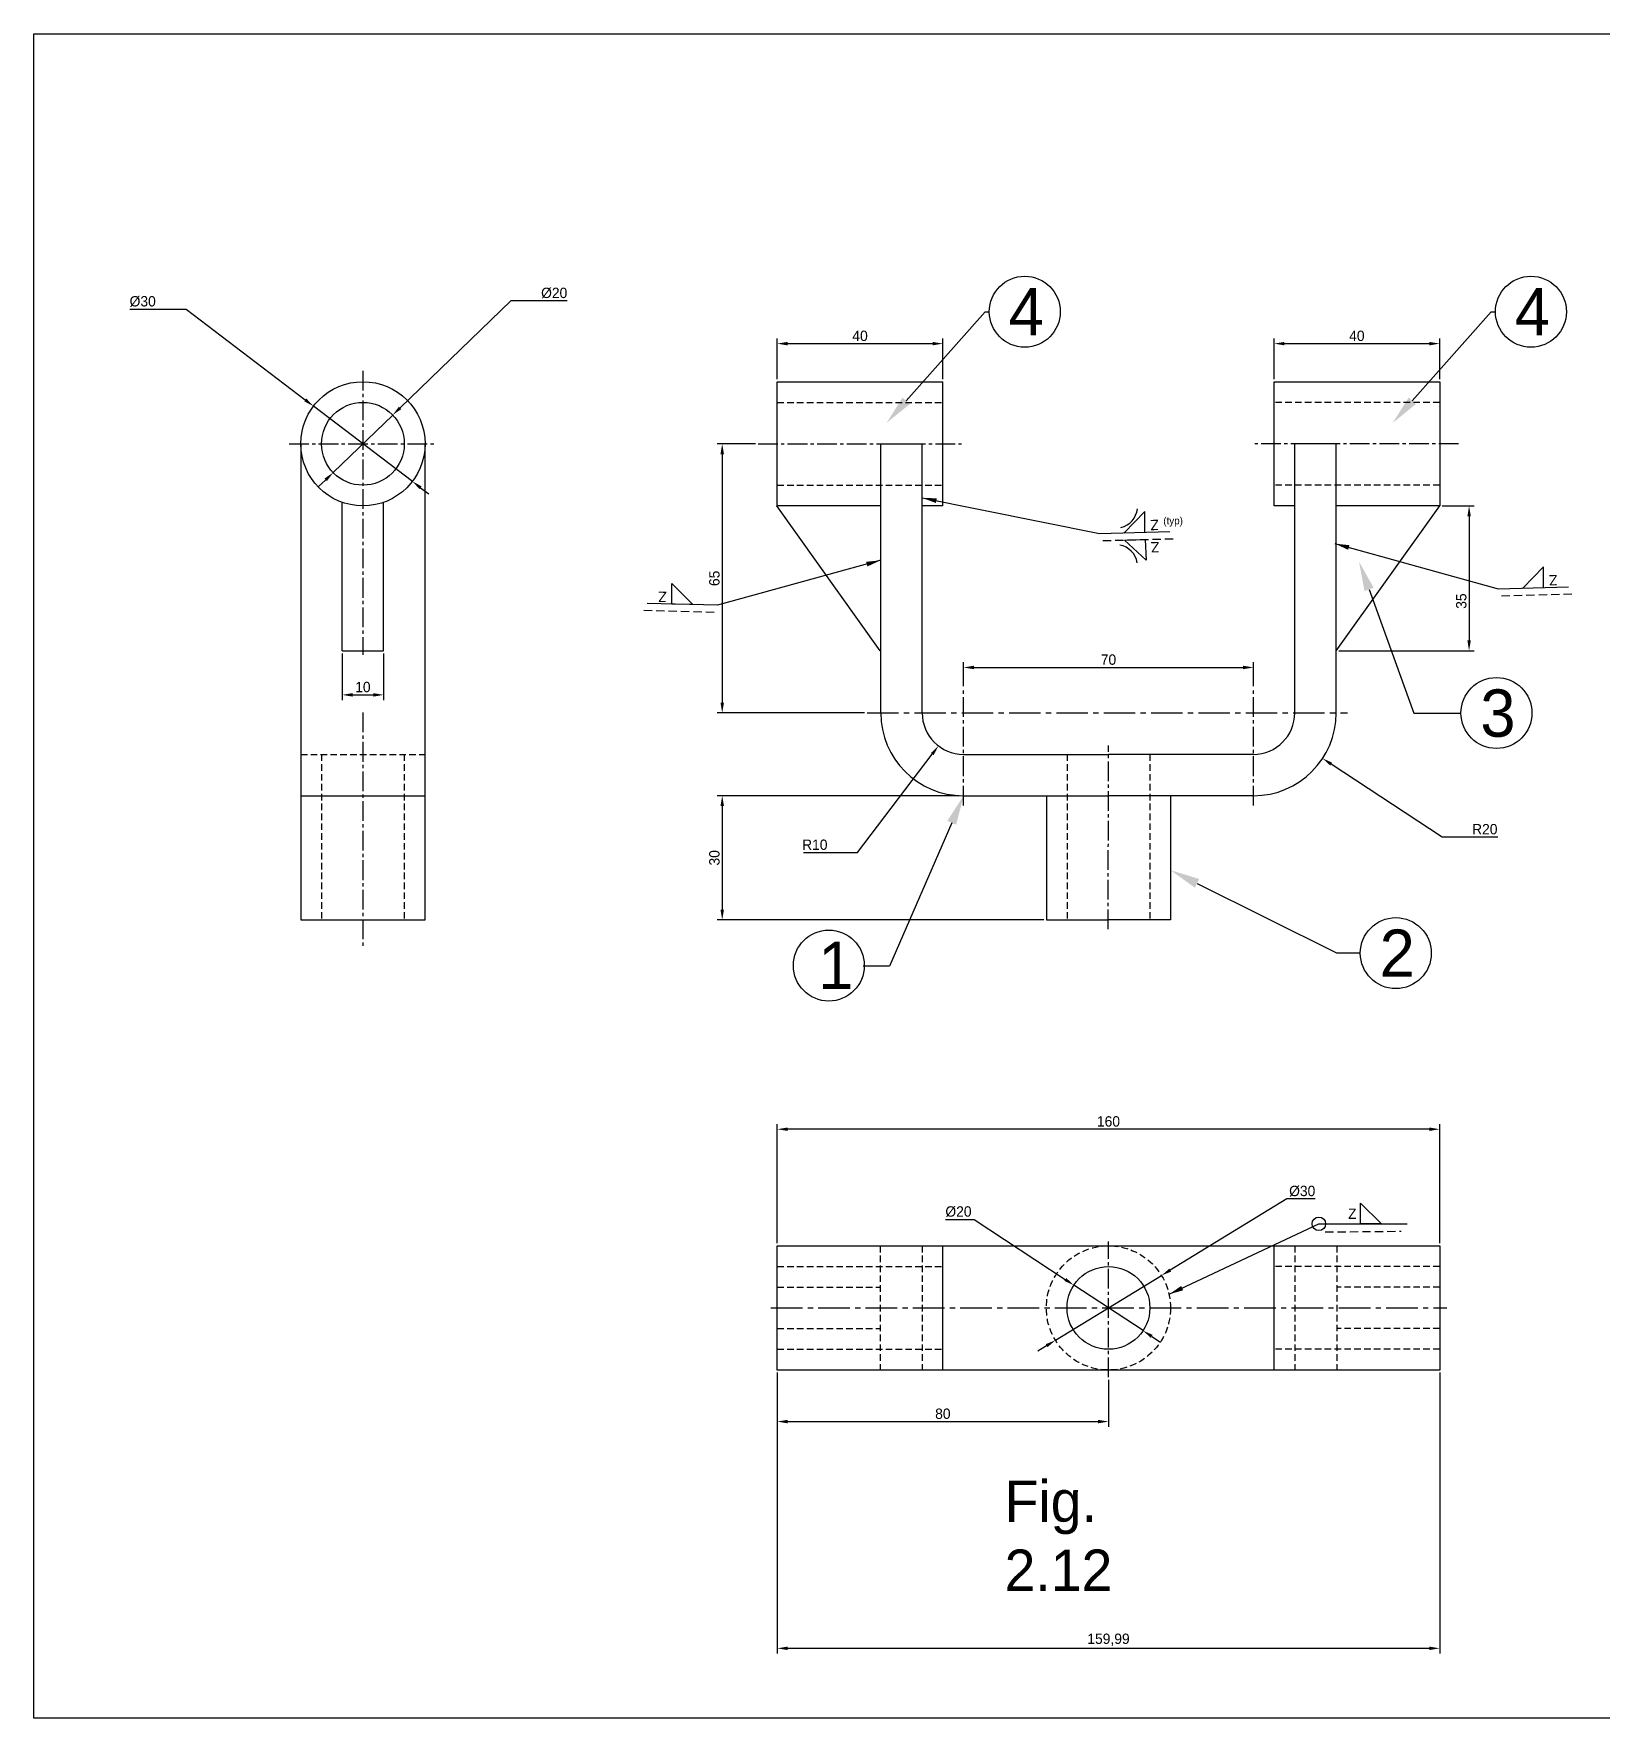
# Model space of a CAD drawing. Header units: millimetres. Extents: x 222 to 858, y 138 to 544.
# Drawn here: x 222 to 600.6, y 137.5 to 544.4 of the extents above; entities that cross this region are included whole.
import ezdxf
from ezdxf import colors
from ezdxf.entities.mleader import LeaderData, LeaderLine
from ezdxf.math import Vec2, Vec3

# ---------------------------------------------------------------- set-up
doc = ezdxf.new("R2010")
doc.units = ezdxf.units.MM
for name, pattern in [('ACISOTGL', [3, 2, -1]), ('CENTER2', [28.575, 19.05, -3.175, 3.175, -3.175]), ('HIDDEN2', [4.7625, 3.175, -1.5875])]:
    doc.linetypes.add(name, pattern=pattern)
doc.layers.add('AM_5', color=3, linetype='Continuous', lineweight=25)
doc.dimstyles.new('AM_ISO$7', dxfattribs={"dimtxt": 3.5, "dimasz": 3.5, "dimexe": 1, "dimexo": 1, "dimgap": 1.5, "dimtad": 1, "dimdsep": 46, "dimtxsty": 'Standard', "dimcen": 0, "dimclrd": 256, "dimclre": 256, "dimclrt": 2, "dimadec": 0, "dimazin": 2, "dimtp": 0.1, "dimtm": 0.1, "dimtfac": 0.71, "dimtdec": 3, "dimtmove": 0, "dimatfit": 3, "dimfxl": 1, "dimlwd": -1, "dimlwe": -1, "dimarcsym": 1})
doc.dimstyles.new('Horizontal', dxfattribs={"dimtxt": 2.5, "dimasz": 2.5, "dimexe": 1.25, "dimexo": 0.625, "dimtad": 1, "dimtih": 1, "dimtoh": 1, "dimtxsty": 'Standard', "dimcen": 0, "dimclrd": 3, "dimclre": 3, "dimadec": 0, "dimazin": 0, "dimtfac": 1, "dimtofl": 0, "dimtmove": 0, "dimatfit": 3, "dimfxl": 1, "dimarcsym": 0})
doc.dimstyles.new('ISO-25', dxfattribs={"dimtxt": 2.5, "dimasz": 2.5, "dimexe": 1.25, "dimexo": 0.625, "dimtad": 1, "dimtxsty": 'Standard', "dimcen": 2.5, "dimadec": 0, "dimazin": 0, "dimtfac": 1, "dimtmove": 0, "dimatfit": 3, "dimfxl": 1, "dimarcsym": 0})

# ---------------------------------------------------------------- blocks, each defined once
blk = doc.blocks.new('*D34')
at = {"color": 0, "lineweight": -2, "transparency": 16777216}
for p, q in [((401.56, 221), (401.56, 207.92)), ((481.56, 219.28), (481.56, 207.92)), ((404.06, 209.17), (479.06, 209.17))]:
    blk.add_line(p, q, dxfattribs=at)
at = {"color": 0, "transparency": 16777216}
for points in [[(404.06, 209.59), (404.06, 208.75), (401.56, 209.17)], [(479.06, 209.59), (479.06, 208.75), (481.56, 209.17)]]:
    blk.add_solid(points, dxfattribs=at)
at = {"layer": 'Defpoints', "color": 0, "transparency": 16777216}
for p in [(401.56, 221.63), (481.56, 219.9), (481.56, 209.17)]:
    blk.add_point(p, dxfattribs=at)
at = {"color": 0, "transparency": 16777216, "insert": (441.56, 211.05), "char_height": 2.5, "attachment_point": 5}
blk.add_mtext('80', dxfattribs=at)
blk = doc.blocks.new('*D49')
at = {"color": 0, "lineweight": -2, "transparency": 16777216}
for p, q in [((401.56, 252.25), (401.56, 281.03)), ((561.55, 252.25), (561.55, 281.03)), ((559.05, 279.78), (404.06, 279.78))]:
    blk.add_line(p, q, dxfattribs=at)
at = {"color": 0, "transparency": 16777216}
for points in [[(404.06, 280.19), (404.06, 279.36), (401.56, 279.78)], [(559.05, 280.19), (559.05, 279.36), (561.55, 279.78)]]:
    blk.add_solid(points, dxfattribs=at)
at = {"layer": 'Defpoints', "color": 0, "transparency": 16777216}
for p in [(401.56, 279.78), (401.56, 251.63), (561.55, 251.63)]:
    blk.add_point(p, dxfattribs=at)
at = {"color": 0, "transparency": 16777216, "insert": (481.56, 281.65), "char_height": 2.5, "attachment_point": 5}
blk.add_mtext('160', dxfattribs=at)
blk = doc.blocks.new('*D50')
at = {"color": 0, "lineweight": -2, "transparency": 16777216}
for p, q in [((401.56, 460.94), (401.56, 470.76)), ((404.06, 469.51), (439.06, 469.51)), ((441.56, 460.94), (441.56, 470.76))]:
    blk.add_line(p, q, dxfattribs=at)
at = {"color": 0, "transparency": 16777216}
for points in [[(404.06, 469.92), (404.06, 469.09), (401.56, 469.51)], [(439.06, 469.92), (439.06, 469.09), (441.56, 469.51)]]:
    blk.add_solid(points, dxfattribs=at)
at = {"layer": 'Defpoints', "color": 0, "transparency": 16777216}
for p in [(441.56, 469.51), (401.56, 460.31), (441.56, 460.31)]:
    blk.add_point(p, dxfattribs=at)
at = {"color": 0, "transparency": 16777216, "insert": (421.56, 471.38), "char_height": 2.5, "attachment_point": 5}
blk.add_mtext('40', dxfattribs=at)
blk = doc.blocks.new('*D51')
at = {"color": 0, "lineweight": -2, "transparency": 16777216}
for p, q in [((521.55, 460.94), (521.55, 470.76)), ((524.05, 469.51), (559.05, 469.51)), ((561.55, 460.94), (561.55, 470.76))]:
    blk.add_line(p, q, dxfattribs=at)
at = {"color": 0, "transparency": 16777216}
for points in [[(524.05, 469.92), (524.05, 469.09), (521.55, 469.51)], [(559.05, 469.92), (559.05, 469.09), (561.55, 469.51)]]:
    blk.add_solid(points, dxfattribs=at)
at = {"layer": 'Defpoints', "color": 0, "transparency": 16777216}
for p in [(561.55, 469.51), (521.55, 460.31), (561.55, 460.31)]:
    blk.add_point(p, dxfattribs=at)
at = {"color": 0, "transparency": 16777216, "insert": (541.55, 471.38), "char_height": 2.5, "attachment_point": 5}
blk.add_mtext('40', dxfattribs=at)
blk = doc.blocks.new('*D52')
at = {"color": 0, "lineweight": -2, "transparency": 16777216}
for p, q in [((562.18, 430.32), (569.9, 430.32)), ((568.65, 427.82), (568.65, 397.82)), ((537.18, 395.32), (569.9, 395.32))]:
    blk.add_line(p, q, dxfattribs=at)
at = {"color": 0, "transparency": 16777216}
for points in [[(568.24, 427.82), (569.07, 427.82), (568.65, 430.32)], [(568.24, 397.82), (569.07, 397.82), (568.65, 395.32)]]:
    blk.add_solid(points, dxfattribs=at)
at = {"layer": 'Defpoints', "color": 0, "transparency": 16777216}
for p in [(561.55, 430.32), (536.55, 395.32), (568.65, 395.32)]:
    blk.add_point(p, dxfattribs=at)
at = {"color": 0, "transparency": 16777216, "insert": (566.78, 407.33), "char_height": 2.5, "attachment_point": 5, "rotation": 90}
blk.add_mtext('35', dxfattribs=at)
blk = doc.blocks.new('*D53')
at = {"color": 0, "lineweight": -2, "transparency": 16777216}
for p, q in [((446.56, 386.8), (446.56, 392.55)), ((449.06, 391.3), (514.05, 391.3)), ((516.55, 386.8), (516.55, 392.55))]:
    blk.add_line(p, q, dxfattribs=at)
at = {"color": 0, "transparency": 16777216}
for points in [[(449.06, 391.72), (449.06, 390.88), (446.56, 391.3)], [(514.05, 391.72), (514.05, 390.88), (516.55, 391.3)]]:
    blk.add_solid(points, dxfattribs=at)
at = {"layer": 'Defpoints', "color": 0, "transparency": 16777216}
for p in [(516.55, 391.3), (446.56, 386.17), (516.55, 386.17)]:
    blk.add_point(p, dxfattribs=at)
at = {"color": 0, "transparency": 16777216, "insert": (481.56, 393.18), "char_height": 2.5, "attachment_point": 5}
blk.add_mtext('70', dxfattribs=at)
blk = doc.blocks.new('*D35')
at = {"color": 0, "lineweight": -2, "transparency": 16777216}
for p, q in [((445.49, 360.32), (387.02, 360.32)), ((388.27, 357.82), (388.27, 332.82)), ((465.93, 330.32), (387.02, 330.32))]:
    blk.add_line(p, q, dxfattribs=at)
at = {"color": 0, "transparency": 16777216}
for points in [[(387.85, 357.82), (388.69, 357.82), (388.27, 360.32)], [(387.85, 332.82), (388.69, 332.82), (388.27, 330.32)]]:
    blk.add_solid(points, dxfattribs=at)
at = {"layer": 'Defpoints', "color": 0, "transparency": 16777216}
for p in [(446.12, 360.32), (388.27, 330.32), (466.56, 330.32)]:
    blk.add_point(p, dxfattribs=at)
at = {"color": 0, "transparency": 16777216, "insert": (386.39, 345.32), "char_height": 2.5, "attachment_point": 5, "rotation": 90}
blk.add_mtext('30', dxfattribs=at)
blk = doc.blocks.new('*D54')
at = {"color": 0, "lineweight": -2, "transparency": 16777216}
for p, q in [((396.3, 445.31), (387.02, 445.31)), ((388.27, 442.81), (388.27, 382.82)), ((422.64, 380.32), (387.02, 380.32))]:
    blk.add_line(p, q, dxfattribs=at)
at = {"color": 0, "transparency": 16777216}
for points in [[(387.85, 442.81), (388.69, 442.81), (388.27, 445.31)], [(387.85, 382.82), (388.69, 382.82), (388.27, 380.32)]]:
    blk.add_solid(points, dxfattribs=at)
at = {"layer": 'Defpoints', "color": 0, "transparency": 16777216}
for p in [(396.92, 445.31), (388.27, 380.32), (423.26, 380.32)]:
    blk.add_point(p, dxfattribs=at)
at = {"color": 0, "transparency": 16777216, "insert": (386.39, 412.82), "char_height": 2.5, "attachment_point": 5, "rotation": 90}
blk.add_mtext('65', dxfattribs=at)
blk = doc.blocks.new('*D55')
at = {"color": 0, "lineweight": -2, "transparency": 16777216}
for p, q in [((296.49, 394.69), (296.49, 383.43)), ((306.49, 394.69), (306.49, 383.43)), ((298.99, 384.68), (303.99, 384.68))]:
    blk.add_line(p, q, dxfattribs=at)
at = {"color": 0, "transparency": 16777216}
for points in [[(298.99, 385.1), (298.99, 384.26), (296.49, 384.68)], [(303.99, 385.1), (303.99, 384.26), (306.49, 384.68)]]:
    blk.add_solid(points, dxfattribs=at)
at = {"layer": 'Defpoints', "color": 0, "transparency": 16777216}
for p in [(296.49, 395.32), (306.49, 395.32), (306.49, 384.68)]:
    blk.add_point(p, dxfattribs=at)
at = {"color": 0, "transparency": 16777216, "insert": (301.49, 386.56), "char_height": 2.5, "attachment_point": 5}
blk.add_mtext('10', dxfattribs=at)
blk = doc.blocks.new('*D36')
at = {"color": 3, "lineweight": -2, "transparency": 16777216}
for p, q in [((562.14, 350.35), (535.36, 367.96)), ((575.57, 350.35), (562.14, 350.35))]:
    blk.add_line(p, q, dxfattribs=at)
at = {"color": 3, "transparency": 16777216}
blk.add_solid([(535.58, 368.31), (535.13, 367.61), (533.27, 369.33)], dxfattribs=at)
at = {"layer": 'Defpoints', "color": 0, "transparency": 16777216}
for p in [(516.55, 380.32), (533.27, 369.33)]:
    blk.add_point(p, dxfattribs=at)
at = {"color": 0, "transparency": 16777216, "insert": (572.44, 352.23), "char_height": 2.5, "attachment_point": 5}
blk.add_mtext('R20', dxfattribs=at)
blk = doc.blocks.new('*D37')
at = {"color": 3, "lineweight": -2, "transparency": 16777216}
for p, q in [((420.92, 346.6), (438.99, 370.37)), ((407.92, 346.6), (420.92, 346.6))]:
    blk.add_line(p, q, dxfattribs=at)
at = {"color": 3, "transparency": 16777216}
blk.add_solid([(438.66, 370.62), (439.32, 370.12), (440.51, 372.36)], dxfattribs=at)
at = {"layer": 'Defpoints', "color": 0, "transparency": 16777216}
for p in [(446.56, 380.32), (440.51, 372.36)]:
    blk.add_point(p, dxfattribs=at)
at = {"color": 0, "transparency": 16777216, "insert": (410.63, 348.47), "char_height": 2.5, "attachment_point": 5}
blk.add_mtext('R10', dxfattribs=at)
blk = doc.blocks.new('*D56')
at = {"color": 3, "lineweight": -2, "transparency": 16777216}
for p, q in [((524.6, 262.94), (496.49, 245.75)), ((531.48, 262.94), (524.6, 262.94)), ((468.76, 228.81), (494.35, 244.45)), ((466.62, 227.5), (464.49, 226.2))]:
    blk.add_line(p, q, dxfattribs=at)
at = {"color": 3, "transparency": 16777216}
for points in [[(496.27, 246.11), (496.7, 245.4), (494.35, 244.45)], [(466.41, 227.86), (466.84, 227.15), (468.76, 228.81)]]:
    blk.add_solid(points, dxfattribs=at)
at = {"layer": 'Defpoints', "color": 0, "transparency": 16777216}
for p in [(494.35, 244.45), (468.76, 228.81)]:
    blk.add_point(p, dxfattribs=at)
at = {"color": 0, "transparency": 16777216, "insert": (528.35, 264.82), "char_height": 2.5, "attachment_point": 5}
blk.add_mtext('%%C30', dxfattribs=at)
blk = doc.blocks.new('*D57')
at = {"color": 3, "lineweight": -2, "transparency": 16777216}
for p, q in [((442.2, 258), (449.08, 258)), ((449.08, 258), (471.11, 243.5)), ((489.91, 231.13), (473.2, 242.12)), ((492, 229.76), (494.09, 228.38))]:
    blk.add_line(p, q, dxfattribs=at)
at = {"color": 3, "transparency": 16777216}
for points in [[(471.34, 243.85), (470.88, 243.15), (473.2, 242.12)], [(492.23, 230.11), (491.77, 229.41), (489.91, 231.13)]]:
    blk.add_solid(points, dxfattribs=at)
at = {"layer": 'Defpoints', "color": 0, "transparency": 16777216}
for p in [(473.2, 242.12), (489.91, 231.13)]:
    blk.add_point(p, dxfattribs=at)
at = {"color": 0, "transparency": 16777216, "insert": (445.33, 259.87), "char_height": 2.5, "attachment_point": 5}
blk.add_mtext('%%C20', dxfattribs=at)
blk = doc.blocks.new('*D58')
at = {"color": 3, "lineweight": -2, "transparency": 16777216}
for p, q in [((245.19, 477.81), (258.8, 477.81)), ((258.8, 477.81), (287.57, 455.91)), ((313.43, 436.23), (289.56, 454.4)), ((315.42, 434.72), (317.41, 433.2))]:
    blk.add_line(p, q, dxfattribs=at)
at = {"color": 3, "transparency": 16777216}
for points in [[(287.82, 456.25), (287.32, 455.58), (289.56, 454.4)], [(315.67, 435.05), (315.17, 434.38), (313.43, 436.23)]]:
    blk.add_solid(points, dxfattribs=at)
at = {"layer": 'Defpoints', "color": 0, "transparency": 16777216}
for p in [(289.56, 454.4), (313.43, 436.23)]:
    blk.add_point(p, dxfattribs=at)
at = {"color": 0, "transparency": 16777216, "insert": (248.31, 479.69), "char_height": 2.5, "attachment_point": 5}
blk.add_mtext('%%C30', dxfattribs=at)
blk = doc.blocks.new('*D59')
at = {"color": 3, "lineweight": -2, "transparency": 16777216}
for p, q in [((337.2, 479.85), (310.48, 454)), ((350.82, 479.85), (337.2, 479.85)), ((294.31, 438.36), (308.68, 452.27)), ((292.51, 436.63), (290.71, 434.89))]:
    blk.add_line(p, q, dxfattribs=at)
at = {"color": 3, "transparency": 16777216}
for points in [[(310.19, 454.3), (310.77, 453.7), (308.68, 452.27)], [(292.22, 436.93), (292.8, 436.33), (294.31, 438.36)]]:
    blk.add_solid(points, dxfattribs=at)
at = {"layer": 'Defpoints', "color": 0, "transparency": 16777216}
for p in [(308.68, 452.27), (294.31, 438.36)]:
    blk.add_point(p, dxfattribs=at)
at = {"color": 0, "transparency": 16777216, "insert": (347.69, 481.72), "char_height": 2.5, "attachment_point": 5}
blk.add_mtext('%%C20', dxfattribs=at)
blk = doc.blocks.new('*D38')
at = {"color": 0, "lineweight": -2, "transparency": 16777216}
for p, q in [((401.56, 221), (401.56, 153.16)), ((561.55, 221), (561.55, 153.16)), ((404.06, 154.41), (559.05, 154.41))]:
    blk.add_line(p, q, dxfattribs=at)
at = {"color": 0, "transparency": 16777216}
for points in [[(404.06, 154.82), (404.06, 153.99), (401.56, 154.41)], [(559.05, 154.82), (559.05, 153.99), (561.55, 154.41)]]:
    blk.add_solid(points, dxfattribs=at)
at = {"layer": 'Defpoints', "color": 0, "transparency": 16777216}
for p in [(401.56, 221.63), (561.55, 221.63), (561.55, 154.41)]:
    blk.add_point(p, dxfattribs=at)
at = {"color": 0, "transparency": 16777216, "insert": (481.56, 156.49), "char_height": 2.5, "attachment_point": 5}
blk.add_mtext('159,99', dxfattribs=at)

msp = doc.modelspace()

# ---------------------------------------------------------------- linework, layer by layer
at = {"color": 3, "linetype": 'CENTER2', "ltscale": 0.25}
for p, q in [((301.494, 462.917), (301.494, 394.318)), ((283.658, 445.315), (319.33, 445.315)), ((396.921, 445.315), (446.076, 445.315)), ((566.065, 445.315), (516.909, 445.315)), ((446.557, 357.938), (446.557, 386.174)), ((516.553, 357.938), (516.553, 386.174)), ((301.494, 380.447), (301.494, 323.343)), ((481.493, 328.101), (481.558, 372.484)), ((481.555, 219.905), (481.555, 252.697))]:
    msp.add_line(p, q, dxfattribs=at)
for p, q in [((441.557, 430.316), (441.557, 460.314)), ((521.553, 430.316), (521.553, 460.314)), ((286.494, 445.315), (286.494, 330.321)), ((316.493, 330.321), (316.493, 445.315)), ((426.558, 380.318), (426.558, 445.315)), ((426.558, 445.315), (436.557, 445.315)), ((436.557, 380.318), (436.557, 445.315)), ((526.553, 380.318), (526.553, 445.315)), ((536.552, 445.315), (526.553, 445.315)), ((536.552, 380.318), (536.552, 445.315)), ((296.494, 395.317), (296.494, 431.174)), ((306.493, 395.317), (306.493, 431.174)), ((426.433, 395.317), (401.434, 430.316)), ((536.552, 395.317), (561.551, 430.316)), ((296.494, 395.317), (306.493, 395.317)), ((446.557, 370.319), (481.555, 370.319)), ((516.553, 370.319), (481.555, 370.319)), ((286.494, 360.319), (316.493, 360.319)), ((446.557, 360.319), (481.555, 360.319)), ((466.556, 360.319), (466.556, 330.321)), ((516.553, 360.319), (481.555, 360.319)), ((496.554, 360.319), (496.554, 330.321)), ((286.494, 330.321), (316.493, 330.321)), ((466.556, 330.321), (481.555, 330.321)), ((496.554, 330.321), (481.555, 330.321)), ((441.557, 221.629), (441.557, 251.627)), ((521.553, 221.629), (521.553, 251.627))]:
    msp.add_line(p, q)
at = {"linetype": 'HIDDEN2', "ltscale": 0.5}
for p, q in [((401.559, 455.314), (441.557, 455.314)), ((561.551, 455.314), (521.553, 455.314)), ((401.559, 435.315), (441.557, 435.315)), ((561.551, 435.315), (521.553, 435.315)), ((286.494, 370.319), (316.493, 370.319)), ((291.489, 370.319), (291.489, 330.321)), ((311.488, 370.319), (311.488, 330.321)), ((471.556, 370.319), (471.556, 330.321)), ((491.555, 370.319), (491.555, 330.321)), ((426.433, 251.627), (426.433, 221.629)), ((436.557, 251.627), (436.557, 221.629)), ((526.553, 251.627), (526.553, 221.629)), ((536.677, 251.627), (536.677, 221.629)), ((401.559, 246.627), (441.557, 246.627)), ((561.551, 246.627), (521.553, 246.627)), ((401.559, 241.628), (426.433, 241.628)), ((561.551, 241.628), (536.677, 241.628)), ((401.559, 231.628), (426.433, 231.628)), ((561.551, 231.628), (536.677, 231.628)), ((401.559, 226.628), (441.557, 226.628)), ((561.551, 226.628), (521.553, 226.628))]:
    msp.add_line(p, q, dxfattribs=at)
at = {"color": 3, "linetype": 'CENTER2', "ltscale": 0.4}
for p, q in [((423.26, 380.318), (539.272, 380.318)), ((400.048, 236.628), (563.307, 236.628))]:
    msp.add_line(p, q, dxfattribs=at)
for points in [[(221.981, 544.363), (858.398, 544.363), (858.398, 137.509), (221.981, 137.509)], [(490.369, 428.959), (485.342, 423.823), (490.369, 423.959)], [(490.688, 417.217), (485.39, 422.073), (490.417, 422.21)], [(586.657, 415.624), (581.63, 410.487), (586.657, 410.624)], [(376.13, 411.604), (381.157, 406.467), (376.13, 406.604)], [(542.462, 261.924), (547.462, 256.924), (542.462, 256.924)], [(401.559, 251.627), (561.551, 251.627), (561.551, 221.629), (401.559, 221.629)]]:
    msp.add_lwpolyline(points, close=True)
for points in [[(426.558, 430.316), (401.559, 430.316), (401.559, 460.314), (441.557, 460.314)], [(521.553, 460.314), (561.551, 460.314), (561.551, 430.316), (536.552, 430.316)], [(441.557, 430.316), (436.557, 430.316)], [(526.553, 430.316), (521.553, 430.316)]]:
    msp.add_lwpolyline(points)
for centre, radius in [((461.346, 477.211), 8.571), ((583.581, 477.211), 8.571), ((301.494, 445.315), 14.999), ((301.494, 445.315), 9.999), ((575.266, 380.297), 8.571), ((550.949, 322.31), 8.571), ((414.02, 319.304), 8.571), ((481.555, 236.628), 9.999)]:
    msp.add_circle(centre, radius)
at = {"linetype": 'HIDDEN2', "ltscale": 0.5}
msp.add_circle((481.555, 236.628), 14.999, dxfattribs=at)
for centre, radius, start, end in [((446.557, 380.318), 19.999, 180, 270), ((446.557, 380.318), 9.999, 180, 270), ((516.553, 380.318), 9.999, 270, 0), ((516.553, 380.318), 19.999, 270, 0)]:
    msp.add_arc(centre, radius, start, end)
at = {"layer": 'AM_5', "linetype": 'ACISOTGL'}
for p, q in [((480.187, 421.932), (497.931, 422.414)), ((576.475, 408.597), (594.219, 409.079)), ((386.311, 404.576), (368.568, 405.059)), ((533.869, 254.972), (552.206, 255.146))]:
    msp.add_line(p, q, dxfattribs=at)
at = {"layer": 'AM_5'}
msp.add_circle((532.372, 256.924), 1.637, dxfattribs=at)
at = {"layer": 'AM_5', "color": 7}
for centre, start, end in [((483.413, 430.145), 282.64851, 354.04098), ((483.425, 415.765), 9.07432, 80.46678)]:
    msp.add_arc(centre, 5.141, start, end, dxfattribs=at)

# ---------------------------------------------------------------- texts
at = {"attachment_point": 1}
for s, width, insert, char_height in [('4', 3.03706, (457.446, 482.913), 11.428), ('4', 3.03706, (579.682, 482.913), 11.428), ('3', 4, (571.366, 385.999), 11.428), ('2', 3.03706, (547.049, 328.012), 11.428), ('1', 3.03706, (411.481, 325.07), 11.428), ('Z ', 2.75, (539.428, 260.61), 2.5), ('Fig. 2.12', 26.87789, (456.468, 194.935), 9.9995)]:
    msp.add_mtext_dynamic_manual_height_columns(s, width=width, gutter_width=12.5, heights=[0], dxfattribs=dict(at, insert=insert, char_height=char_height))
at = {"char_height": 2.5}
for insert, attachment_point, rotation in [((491.68, 424.433), 3, 181.55765), ((491.758, 421.565), 9, 181.55765), ((587.968, 411.098), 3, 181.55765), ((374.819, 407.077), 1, 178.44235)]:
    msp.add_mtext_dynamic_manual_height_columns('Z ', width=2.75, gutter_width=12.5, heights=[0], dxfattribs=dict(at, insert=insert, attachment_point=attachment_point, rotation=rotation))
at = {"layer": 'AM_5', "color": 7, "insert": (494.803, 427.634), "char_height": 1.7699, "attachment_point": 1}
msp.add_mtext_dynamic_manual_height_columns('(typ)', width=7.95897, gutter_width=8.85, heights=[0], dxfattribs=at)

# ---------------------------------------------------------------- dimensions: what is measured, and where the dimension line sits
for p1, p2, text, picture, middle in [((313.429, 436.23), (289.559, 454.4), '%%C30', '*D58', (248.312, 477.811)), ((294.305, 438.364), (308.682, 452.266), '%%C20', '*D59', (347.695, 479.846)), ((468.757, 228.805), (494.353, 244.45), '%%C30', '*D56', (528.355, 262.941)), ((489.909, 231.131), (473.202, 242.124), '%%C20', '*D57', (445.327, 257.999))]:
    dim = msp.add_diameter_dim_2p(p1=p1, p2=p2, text=text, dimstyle='Horizontal', override={"dimtofl": 1})
    dim.commit()
    dim.dimension.update_dxf_attribs({"geometry": picture, "text_midpoint": middle, "dimtype": 163})
for base, p1, p2, text, picture, middle in [((441.557, 469.505), (401.559, 460.314), (441.557, 460.314), '40', '*D50', (421.558, 471.38)), ((561.551, 469.505), (521.553, 460.314), (561.551, 460.314), '40', '*D51', (541.552, 471.38)), ((306.493, 384.681), (296.494, 395.317), (306.493, 395.317), '10', '*D55', (301.494, 386.556)), ((516.553, 391.302), (446.557, 386.174), (516.553, 386.174), '70', '*D53', (481.555, 393.177)), ((401.559, 279.775), (561.551, 251.627), (401.559, 251.627), '160', '*D49', (481.555, 281.65)), ((481.555, 209.171), (401.559, 221.629), (481.555, 219.905), '80', '*D34', (441.557, 211.046))]:
    dim = msp.add_linear_dim(base=base, p1=p1, p2=p2, text=text, dimstyle='ISO-25')
    dim.commit()
    dim.dimension.update_dxf_attribs({"geometry": picture, "text_midpoint": middle})
dim = msp.add_linear_dim(base=(388.269, 380.318), p1=(396.921, 445.315), p2=(423.26, 380.318), angle=90, text='65', dimstyle='ISO-25')
dim.commit()
dim.dimension.update_dxf_attribs({"geometry": '*D54', "text_midpoint": (386.394, 412.817)})
for base, p1, p2, text, picture, middle in [((568.654, 395.317), (561.551, 430.316), (536.552, 395.317), '35', '*D52', (568.654, 407.332)), ((388.269, 330.321), (446.12, 360.324), (466.556, 330.321), '30', '*D35', (388.269, 345.322))]:
    dim = msp.add_linear_dim(base=base, p1=p1, p2=p2, angle=90, text=text, dimstyle='ISO-25')
    dim.commit()
    dim.dimension.update_dxf_attribs({"geometry": picture, "text_midpoint": middle, "dimtype": 160})
for center, mpoint, text, picture, middle in [((446.557, 380.318), (440.506, 372.357), 'R10', '*D37', (410.626, 346.596)), ((516.553, 380.318), (533.266, 369.334), 'R20', '*D36', (572.442, 350.354))]:
    dim = msp.add_radius_dim(center=center, mpoint=mpoint, text=text, dimstyle='Horizontal')
    dim.commit()
    dim.dimension.update_dxf_attribs({"geometry": picture, "text_midpoint": middle, "dimtype": 164})
dim = msp.add_linear_dim(base=(561.551, 154.407), p1=(401.559, 221.629), p2=(561.551, 221.629), angle=180, dimstyle='ISO-25')
dim.commit()
dim.dimension.update_dxf_attribs({"geometry": '*D38', "text_midpoint": (481.555, 156.49)})

# ---------------------------------------------------------------- leaders
ml = msp.add_multileader_mtext('Standard')
ml.set_content('', color=256)
ml.set_leader_properties(color=3)
ml.build(insert=Vec2(0, 0))
ml.multileader.update_dxf_attribs({"text_right_attachment_type": 6, "dogleg_length": 0.36, "arrow_head_size": 7.142})
ctx = ml.context
ctx.base_point, ctx.char_height, ctx.arrow_head_size, ctx.landing_gap_size, ctx.plane_origin = Vec3(452.775, 477.211), 0.514, 7.142, 0.257, Vec3(427.959, 450.348)
ctx.right_attachment = 6
notes = []
notes.append((ctx, [(0, (1, 1, 0), (451.746, 477.211), (1, 0), 1.029, [(0, [(427.959, 450.348)], 0, [])])]))
ctx.mtext.insert, ctx.mtext.flow_direction = Vec3(453.032, 477.468), 5
ml = msp.add_multileader_mtext('Standard')
ml.set_content('', color=256)
ml.set_leader_properties(color=3)
ml.build(insert=Vec2(0, 0))
ml.multileader.update_dxf_attribs({"text_right_attachment_type": 6, "dogleg_length": 0.36, "arrow_head_size": 7.142})
ctx = ml.context
ctx.base_point, ctx.char_height, ctx.arrow_head_size, ctx.landing_gap_size, ctx.plane_origin = Vec3(575.01, 477.211), 0.514, 7.142, 0.257, Vec3(550.195, 450.348)
ctx.right_attachment = 6
notes.append((ctx, [(0, (1, 1, 0), (573.982, 477.211), (1, 0), 1.029, [(0, [(550.195, 450.348)], 0, [])])]))
ctx.mtext.insert, ctx.mtext.flow_direction = Vec3(575.267, 477.468), 5
ml = msp.add_multileader_mtext('Standard')
ml.set_content('', color=256)
ml.set_leader_properties(color=3)
ml.build(insert=Vec2(0, 0))
ml.multileader.update_dxf_attribs({"text_right_attachment_type": 6, "dogleg_length": 0.36, "arrow_head_size": 7.142})
ctx = ml.context
ctx.base_point, ctx.char_height, ctx.arrow_head_size, ctx.landing_gap_size, ctx.plane_origin = Vec3(566.44, 380.297), 0.514, 7.142, 0.257, Vec3(542.062, 416.874)
ctx.right_attachment = 6
notes.append((ctx, [(1, (1, 1, 0), (555.272, 380.297), (1, 0), 11.168, [(0, [(542.062, 416.874)], 0, [])])]))
ctx.mtext.insert, ctx.mtext.flow_direction = Vec3(566.697, 380.554), 5
ml = msp.add_multileader_mtext('Standard')
ml.set_content('', color=256)
ml.set_leader_properties(color=3)
ml.build(insert=Vec2(0, 0))
ml.multileader.update_dxf_attribs({"text_right_attachment_type": 6, "dogleg_length": 0.36, "arrow_head_size": 7.142})
ctx = ml.context
ctx.base_point, ctx.char_height, ctx.arrow_head_size, ctx.landing_gap_size, ctx.plane_origin = Vec3(422.076, 319.423), 0.514, 7.142, 0.257, Vec3(446.557, 360.319)
ctx.right_attachment = 6
notes.append((ctx, [(0, (1, 1, 0), (428.658, 319.166), (-1, 0), 6.068, [(0, [(446.557, 360.319)], 0, [])])]))
ctx.mtext.insert, ctx.mtext.flow_direction = Vec3(422.333, 319.68), 5
ml = msp.add_multileader_mtext('Standard')
ml.set_content('', color=256)
ml.set_leader_properties(color=3)
ml.build(insert=Vec2(0, 0))
ml.multileader.update_dxf_attribs({"text_right_attachment_type": 6, "dogleg_length": 0.36, "arrow_head_size": 7.142})
ctx = ml.context
ctx.base_point, ctx.char_height, ctx.arrow_head_size, ctx.landing_gap_size, ctx.plane_origin = Vec3(542.378, 322.373), 0.514, 7.142, 0.257, Vec3(496.554, 342.338)
ctx.right_attachment = 6
notes.append((ctx, [(0, (1, 1, 0), (536.647, 322.373), (1, 0), 5.731, [(0, [(496.554, 342.338)], 0, [])])]))
ctx.mtext.insert, ctx.mtext.flow_direction = Vec3(542.635, 322.63), 5
at = {"layer": 'AM_5'}
for points in [[(436.557, 432.269), (479.39, 423.661), (496.384, 424.123)], [(536.229, 421.202), (575.678, 410.326), (592.672, 410.788)], [(426.558, 417.181), (387.109, 406.305), (370.115, 406.767)], [(496.19, 239.913), (532.372, 256.924), (553.712, 256.924)]]:
    msp.add_leader(points, dimstyle='AM_ISO$7', dxfattribs=at)
for ctx, leaders in notes:
    for number, flags, end, landing, length, lines in leaders:
        leader = LeaderData()
        leader.index, (leader.has_last_leader_line, leader.has_dogleg_vector, leader.attachment_direction) = number, flags
        leader.last_leader_point, leader.dogleg_vector, leader.dogleg_length = Vec3(end), Vec3(landing), length
        for number, points, colour, breaks in lines:
            line = LeaderLine()
            line.index, line.vertices, line.color, line.breaks = number, Vec3.list(points), colors.encode_raw_color(colour), breaks
            leader.lines.append(line)
        ctx.leaders.append(leader)

doc.saveas('drawing.dxf')
